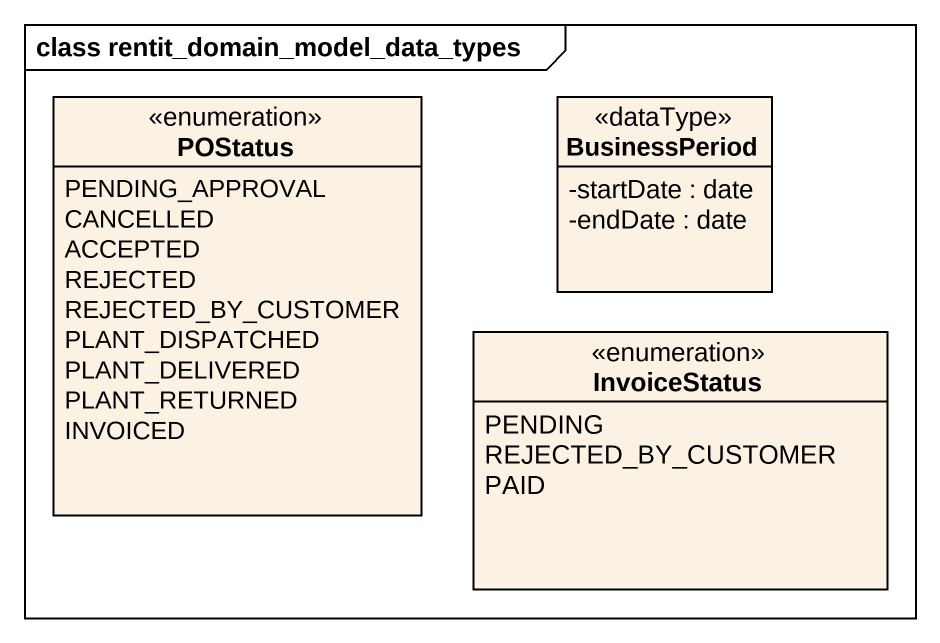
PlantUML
@startuml
mainframe class rentit_domain_model_data_types
hide circle
hide empty members
skinparam classAttributeIconSize 0
enum POStatus {
  PENDING_APPROVAL
  CANCELLED
  ACCEPTED
  REJECTED
  REJECTED_BY_CUSTOMER
  PLANT_DISPATCHED
  PLANT_DELIVERED
  PLANT_RETURNED
  INVOICED
}
class BusinessPeriod <<dataType>> {
  -startDate : date
  -endDate : date
}
enum InvoiceStatus {
  PENDING
  REJECTED_BY_CUSTOMER
  PAID
}
@enduml
